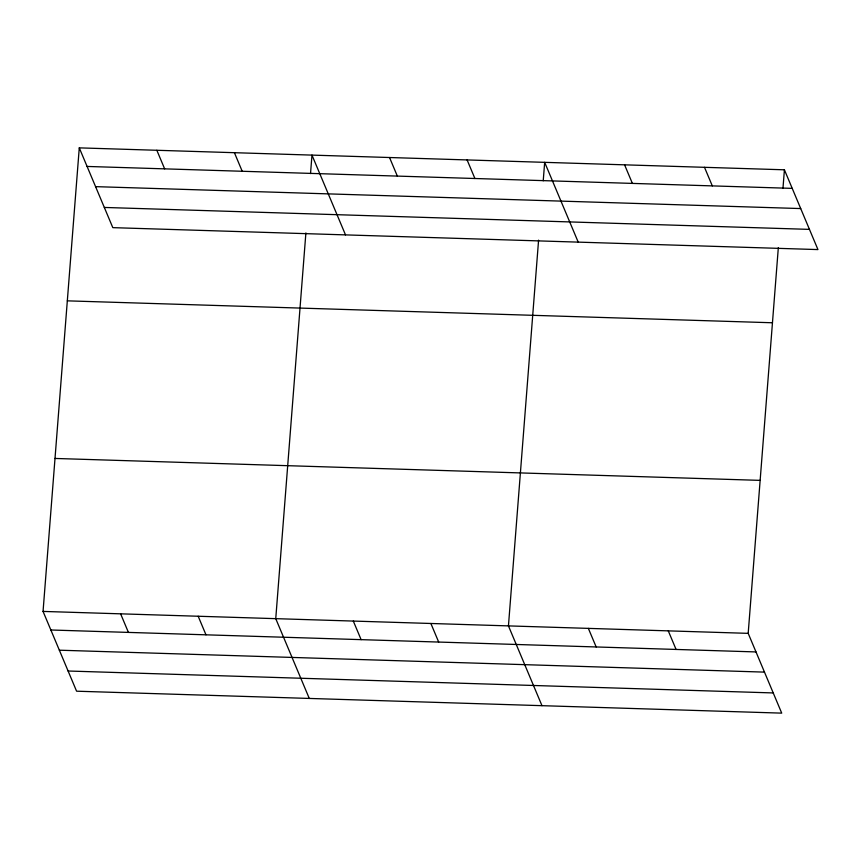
<?xml version="1.0" encoding="UTF-8"?>
<svg xmlns="http://www.w3.org/2000/svg" width="861" height="861" viewBox="0 0 861 861"><rect width="100%" height="100%" fill="white"/><g stroke="black" fill="none" stroke-linecap="round" stroke-linejoin="round"><path stroke-width="1.29" d="M778.333 247.602L748.187 633.352L781.723 713.134L76.586 691.2L43.05 611.418L79.277 147.866L784.414 169.8L817.95 249.582L112.813 227.648L79.277 147.866M305.892 232.911L275.746 618.661L309.282 698.443M310.53 173.567L311.973 155.109L345.509 234.892M538.588 240.144L508.442 625.893L541.978 705.676M543.226 180.799L544.669 162.342L578.205 242.124M782.972 188.258L784.414 169.8M87.079 166.442L792.217 188.376M95.571 186.643L800.708 208.566M104.321 207.447L809.458 229.381M67.319 300.844L772.457 322.767M55.007 458.45L760.145 480.373M43.05 611.418L748.187 633.352M50.864 629.994L756.001 651.928M59.344 650.195L764.482 672.118M68.094 671.01L773.232 692.933M704.502 167.314L712.305 185.89M624.58 164.828L632.394 183.404M668.276 630.865L676.079 649.442M467.103 159.931L474.906 178.507M588.354 628.379L596.167 646.955M389.538 157.52L397.341 176.096M234.407 152.688L242.21 171.264M430.877 623.482L438.68 642.058M156.842 150.277L164.645 168.853M353.311 621.072L361.114 639.648M198.181 616.25L205.983 634.826M120.615 613.828L128.418 632.404"/></g></svg>
